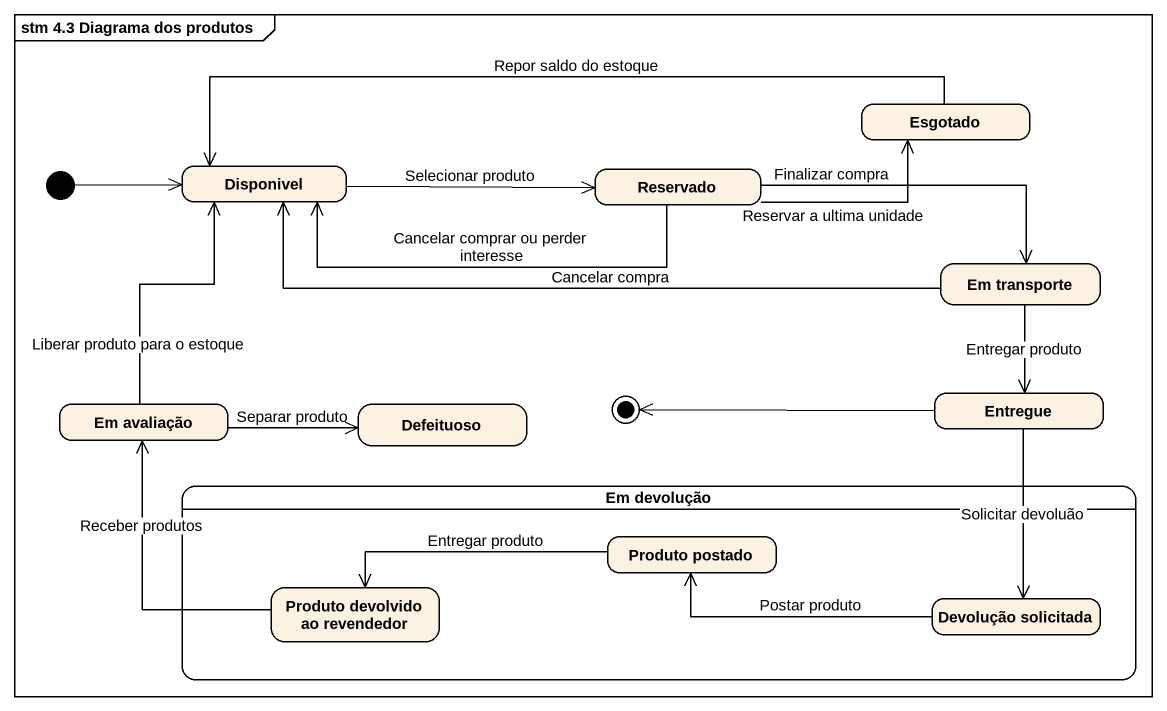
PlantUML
@startuml
mainframe stm 4.3 Diagrama dos produtos
hide empty description
state Esgotado
state Disponivel
state Reservado
state "Em transporte" as Em_transporte
state "Em avaliação" as Em_avaliação
state Defeituoso
state Entregue
state "Em devolução" as Em_devolução {
  state "Produto postado" as Produto_postado
  state "Produto devolvido ao revendedor" as Produto_devolvido_ao
  state "Devolução solicitada" as Devolução_solicitada
}
[*] -right-> Disponivel
Esgotado -left-> Disponivel : Repor saldo do estoque
Disponivel -right-> Reservado : Selecionar produto
Reservado -right-> Esgotado : Reservar a ultima unidade
Reservado -left-> Disponivel : Cancelar comprar ou perder interesse
Reservado -right-> Em_transporte : Finalizar compra
Em_transporte -left-> Disponivel : Cancelar compra
Em_transporte --> Entregue : Entregar produto
Em_avaliação -up-> Disponivel : Liberar produto para o estoque
Em_avaliação -right-> Defeituoso : Separar produto
Entregue --> Devolução_solicitada : Solicitar devoluão
Produto_postado -left-> Produto_devolvido_ao : Entregar produto
Produto_devolvido_ao -up-> Em_avaliação : Receber produtos
Devolução_solicitada -left-> Produto_postado : Postar produto
Entregue -left-> [*]
@enduml
